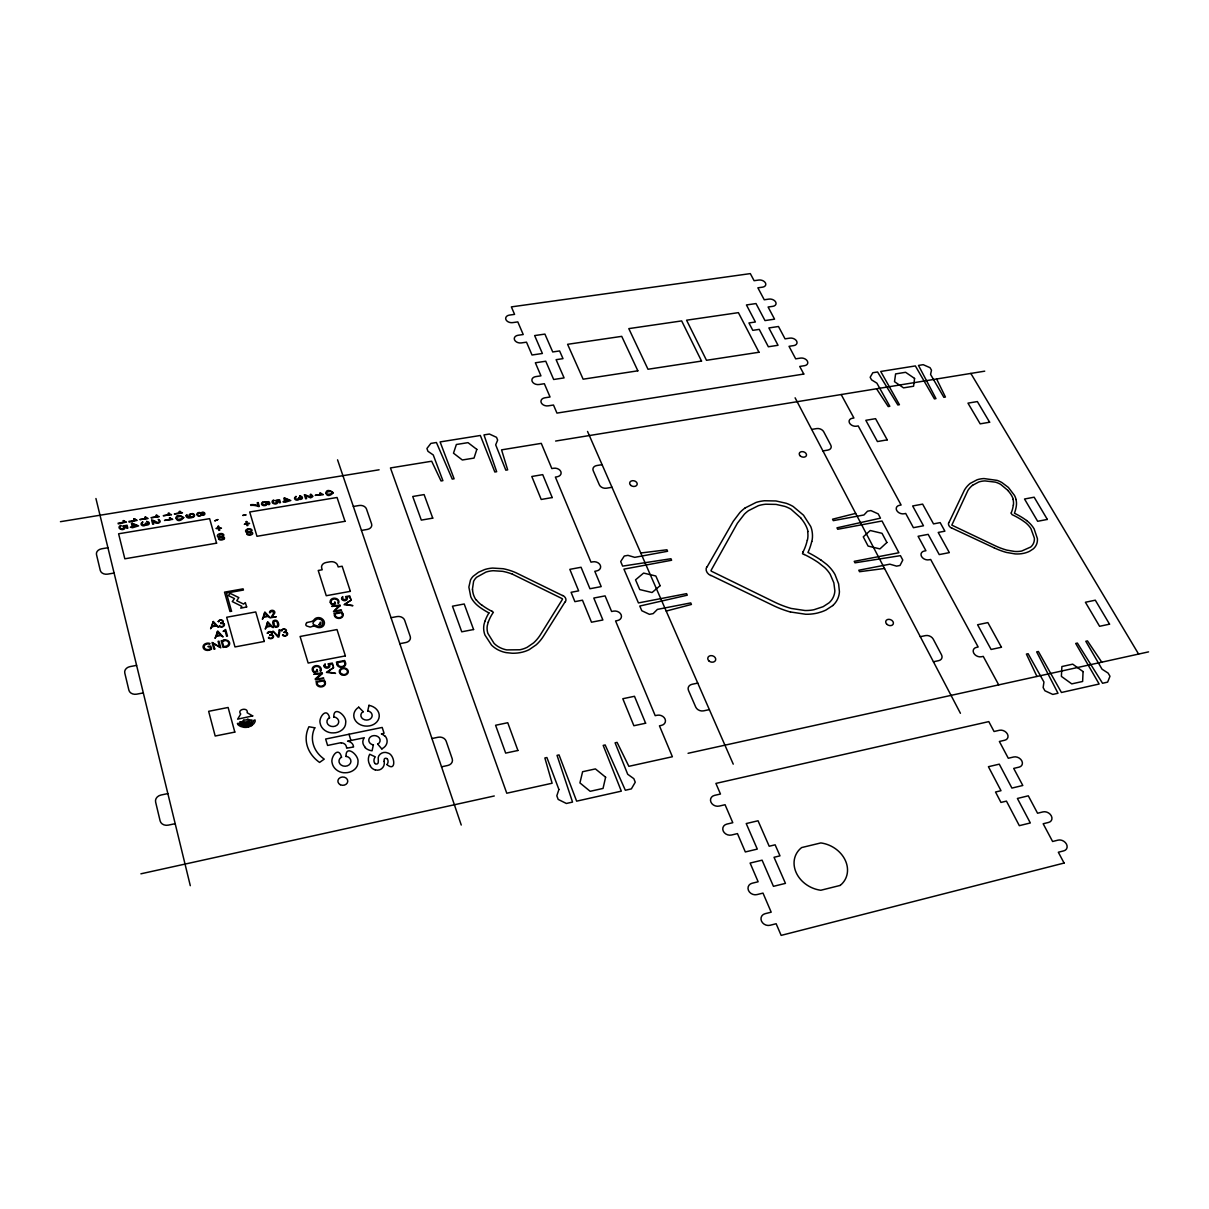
<?xml version="1.0" encoding="UTF-8"?>
<svg xmlns="http://www.w3.org/2000/svg" width="1209" height="1209" viewBox="0 0 1209 1209"><rect width="100%" height="100%" fill="white"/><g stroke="black" fill="none" stroke-linecap="round" stroke-linejoin="round"><path stroke-width="1.5" d="M186.171 515.684L186.171 516.167A3.159 2.373 -1.2 0 0 186.337 516.651A2.584 1.934 -1.2 0 0 187.712 517.769L188.151 517.86A3.914 2.932 -1.2 0 0 188.876 517.951L190.417 517.875A12.876 9.642 -1.1 0 0 191.506 517.709L192.941 517.331A2.75 2.07 -1.2 0 0 194.377 514.671M1011.087 513.175L1012.099 514.656A58.47 42.103 23.1 0 1 1022.043 520.157L1025.625 522.696A23.319 16.609 23.1 0 1 1030.914 528.59L1034.345 538.081A20.372 14.508 23.2 0 1 1033.937 542.1A19.601 13.949 23.3 0 1 1030.703 547.027L1021.681 551.032A25.676 18.286 23.1 0 1 1014.608 551.455L1006.734 550.095A50.506 35.696 22.8 0 1 995.339 545.848L951.815 525.129L967.925 490.416A41.076 29.031 22.6 0 1 972.565 485.277M373.415 744.699L372.07 750.804A11.304 9.4 2.8 0 1 365.118 747.691M367.687 711.088L369.002 705.255M802.852 552.286L802.519 553.752L804.212 554.538M346.046 756.562C345.396 743.867 359.254 755.187 357.985 762.078C358.151 768.561 351.517 772.763 345.593 772.747C339.442 773.186 333.019 768.894 332.067 762.607C330.495 757.408 338.505 745.273 341.618 757.408M333.805 717.149C333.261 704.832 346.938 715.743 345.714 722.574C345.819 728.951 339.215 732.941 333.427 732.896C327.412 733.304 321.05 729.178 320.098 722.997C318.541 717.798 326.672 706.207 329.664 717.934M319.055 624.373L320.037 623.451A3.128 2.478 1.6 0 0 320.037 622.378L320.793 622.242A3.99 3.159 1.6 0 1 320.899 623.224A2.645 2.101 1.7 0 1 320.506 624.176L320.415 624.282A1.541 1.224 1.7 0 1 319.539 624.736L319.085 624.554M488.224 622.151L487.242 625.914A25.117 20.024 9.3 0 0 487.877 633.395L494.043 643.339A21.958 17.53 9.3 0 0 498.531 646.815A21.112 16.866 9.3 0 0 506.783 649.898L519.825 649.777A27.656 22.034 9.3 0 0 527.245 647.253L533.653 642.84A54.647 43.297 8.5 0 0 540.604 634.468L562.472 599.271A1.541 1.209 11.1 0 0 562.215 598.667L512.435 574.169M484.945 621.214L484.023 624.373A29.167 23.258 9.3 0 0 484.915 634.982L491.504 645.077A25.283 20.19 9.3 0 0 496.627 649.037A25.585 20.417 9.3 0 0 498.607 650.11A24.331 19.42 9.2 0 0 506.118 652.618L512.117 653.238A35.167 27.988 9.2 0 0 516.258 653.117L517.815 652.981A31.721 25.268 9.3 0 0 529.164 649.671L536.282 644.775A58.108 46.033 8.5 0 0 543.672 635.874L565.162 601.719M253.724 720.352L255.039 719.929L255.19 721.168A9.702 7.919 -2.6 0 1 253.678 723.843L251.653 725.596M312.844 626.262L310.214 627.093L307.418 626.217A2.01 1.587 1.3 0 1 306.542 623.406A1.526 1.209 1.3 0 1 306.602 622.605L311.484 621.547A3.582 2.826 1.4 0 0 312.663 620.973A8.055 6.362 1.3 0 0 313.645 620.202A17.848 14.07 1.1 0 0 314.461 619.295L315.035 618.736A4.624 3.657 1.7 0 1 316.486 617.95L317.363 617.723A4.896 3.884 1.7 0 1 319.69 617.739A5.32 4.216 1.7 0 1 321.745 618.54A7.058 5.592 1.6 0 1 323.846 625.219A5.32 4.216 1.7 0 1 322.259 626.791A4.896 3.884 1.7 0 1 320.702 627.426A5.365 4.262 1.7 0 1 319.493 627.592A4.624 3.672 1.7 0 1 317.725 627.395L316.879 627.093A12.649 10.065 1.2 0 0 314.325 626.171A3.597 2.856 1.4 0 0 312.904 626.126M948.944 522.59L964.344 490.249A46.018 32.537 22.6 0 1 970.147 483.434L977.114 479.777A27.278 19.268 22.2 0 1 983.99 478.568L997.108 480.381A20.87 14.704 22.1 0 1 1001.944 482.572L1008.382 487.439L1014.442 495.358A23.031 16.246 22.2 0 1 1016.059 499.559M707.069 566.93L733.243 521.321L739.908 512.51A60.526 45.277 18 0 1 745.137 507.931M277.329 626.217L275.592 626.474M832.789 605.528L826.034 609.986A48.073 36.361 18.7 0 1 821.425 611.875L817.677 612.978A43.086 32.628 18.8 0 1 805.723 614.263L790.49 611.981M972.58 485.293L978.776 481.983A24.392 17.228 22.2 0 1 984.927 480.91L995.385 482.134A18.044 12.725 22.1 0 1 1000.674 484.386L1007.928 490.431M745.137 507.946L756.124 502.415A39.852 29.726 17.5 0 1 764.451 500.753L775.951 500.964L786.152 503.261A30.542 22.714 17.4 0 1 793.149 506.48L803.517 515.2L810.68 526.429A33.308 24.83 17.6 0 1 812.161 531.809A43.161 32.205 17.3 0 1 811.844 541.541M358.68 707.159L363.38 711.829M327.443 671.841L333.729 667.519L326.46 672.416L335.558 673.368L327.443 671.856M262.565 502.203L268.64 501.675A2.373 1.783 1.3 0 1 269.426 502.279L269.819 503.564A2.07 1.557 1.3 0 1 268.912 504.682L268.005 504.213A1.965 1.481 1.3 0 0 268.761 503.805L268.519 502.43M283.072 634.695L282.498 635.224A2.826 2.237 0.3 0 0 284.931 636.01A2.75 2.191 0.3 0 0 287.561 633.259M268.972 637.339L268.383 637.853A2.826 2.252 -0.3 0 0 270.816 638.639A2.766 2.191 -0.3 0 0 273.476 635.889M265.466 505.468L265.708 505.377A2.448 1.844 1.2 0 0 266.63 504.773A2.584 1.95 1.2 0 0 266.857 504.44A2.206 1.662 1.2 0 0 266.993 503.579A2.373 1.783 1.2 0 0 265.466 502.128M666.204 611.059L691.427 604.455L690.732 602.913L657.394 609.396L653.162 613.613L649.429 614.338L641.798 610.726L639.788 606.041L687.271 595.191L686.591 593.649L638.443 602.928L623.935 569.137L671.615 560.251L670.95 558.739L622.635 566.114L620.685 561.565L624.267 556.034L627.939 555.354L634.755 557.349L667.595 551.274L666.93 549.778L640.77 552.997M855.67 513.387L832.548 519.205L833.288 520.641L863.951 514.974L867.518 511.195L870.903 510.576L878.218 513.901L880.484 518.162L836.976 527.819L837.716 529.27L882.011 521.003L898.891 552.74L854.219 561.339L854.975 562.82L900.448 555.656L902.791 560.054L900.01 565.464L896.579 566.129L889.869 564.18L858.783 570.225L859.554 571.706L884.535 568.472M248.48 727.002L247.029 727.289A9.657 7.889 -2.7 0 1 243.447 727.244L240.697 726.443A9.702 7.919 -2.7 0 1 237.931 724.614L237.417 723.435L238.838 723.33M140.909 873.805L494.269 795.975M688.057 753.298L1148.55 651.878M175.184 823.677L168.338 825.127A6.997 5.833 -8.4 0 1 160.117 820.896L155.613 802.035A6.952 5.758 -8 0 1 161.069 795.008L167.855 793.588M441.527 766.808L447.798 765.463A6.529 5.471 6.3 0 0 452.211 758.799L446.166 741.177A6.483 5.41 6 0 0 438.157 737.233L431.945 738.533M709.366 709.623L703.623 710.847A6.241 5.032 17.7 0 1 695.704 707.038L688.495 690.43A6.196 4.972 17.1 0 1 692.062 684.294L697.759 683.1M933.439 661.776L938.728 660.643A6.045 4.579 23.9 0 0 941.509 654.794L933.257 639.168A6.015 4.534 23.4 0 0 925.55 635.602L920.291 636.69M314.144 671.66L316.667 671.161L316.924 669.454L317.619 671.705L313.872 672.431A6.196 5.002 1.1 0 1 312.315 670.073A4.519 3.642 1.1 0 1 315.458 665.706A4.519 3.642 1.1 0 1 320.974 668.199A4.458 3.597 1.1 0 1 320.748 671.071M143.312 692.908L136.738 694.162A6.71 5.335 -6 0 1 128.895 690.218L124.769 672.96A6.665 5.274 -5.8 0 1 130.088 666.597L136.602 665.373M399.831 643.687L405.876 642.523A6.272 5.017 4.9 0 0 410.229 636.463L404.667 620.277A6.226 4.957 4.8 0 0 397.02 616.575L391.021 617.708M225.826 646.906L223.03 647.419L221.187 640.77L223.801 640.271M223.907 640.891L222.214 641.208L223.71 646.664L225.312 646.362A3.823 3.022 -2 0 0 228.682 642.856A3.823 3.022 -2 0 0 223.816 640.634M269.743 634.74L269.955 635.299A2.055 1.632 -0.3 0 1 272.63 636.04A2.055 1.632 -0.3 0 1 271.587 638.201A2.055 1.632 -0.3 0 1 268.882 637.37M220.612 623.043L220.824 623.617A2.055 1.617 -1.9 0 1 223.484 624.358A2.055 1.617 -1.9 0 1 222.396 626.504A2.055 1.617 -1.9 0 1 219.69 625.673L219.192 626.156A2.841 2.237 -1.9 0 0 221.625 626.942A2.781 2.191 -1.9 0 0 224.345 624.192M329.211 664.285L331.795 663.847L333.412 666.491L332.339 663.076L328.062 663.832L328.984 665.993L327.261 667.217L325.206 666.386L325.191 663.877A2.856 2.297 1.5 0 0 324.329 664.859A2.433 1.965 1.5 0 0 324.193 665.479L324.224 665.811M114.099 573.036L107.767 574.124A6.438 4.881 -4.5 0 1 100.271 570.421L96.493 554.568A6.408 4.836 -4.3 0 1 101.662 548.795L107.933 547.737M361.461 530.419L367.309 529.421A6.03 4.609 4.2 0 0 371.586 523.905L366.463 508.974A6 4.564 4.1 0 0 359.149 505.498L353.36 506.48M611.996 487.272L606.601 488.194A5.743 4.292 12 0 1 599.362 484.854L593.211 470.679A5.728 4.247 11.7 0 1 596.732 465.556L602.082 464.664M822.951 450.927L827.938 450.08A5.546 3.975 17.7 0 0 830.795 445.169L823.707 431.749A5.516 3.929 17.4 0 0 816.634 428.591L811.677 429.422M133.715 519.024L134.683 518.857M168.958 513.221L167.991 513.372A6.377 4.776 -1.6 0 0 169.592 514.686L163.245 515.729L171.466 514.641M170.212 517.905L169.26 518.072A6.393 4.791 -1.6 0 0 170.862 519.371L164.5 520.429L172.736 519.341A5.123 3.839 -1.7 0 1 170.303 517.875M323.181 494.768L315.186 495.342L321.231 494.345A6.151 4.624 3.1 0 1 319.644 493.06L320.536 492.924A4.927 3.703 3.1 0 0 323.015 494.345M60.45 521.683L379.112 469.787M555.611 441.043L984.715 371.163M346.696 597.019L349.205 596.611L350.791 599.135L349.733 595.886L345.578 596.581L346.484 598.636L344.822 599.785L342.767 598.923L342.782 596.611A2.781 2.176 2.9 0 0 341.951 597.533A2.358 1.859 2.9 0 0 341.83 598.123L341.86 598.44M190.342 517.15C187.168 518.495 187.319 515.034 186.957 514.641A2.04 1.526 -1.3 0 0 186.171 515.684M248.117 528.862L249.779 528.771A2.796 2.116 0.4 0 1 252.107 530.373L251.094 530.585A2.463 1.874 0.4 0 0 250.641 529.935C249.311 528.56 245.049 530.328 247.558 531.552A2.645 2.01 0.4 0 0 248.132 531.643A18.755 14.176 0.5 0 0 249.114 531.673L250.731 531.764A2.161 1.647 0.4 0 1 252.621 533.894A2.222 1.693 0.4 0 1 251.804 534.559A4.05 3.083 0.4 0 1 248.631 535.119A2.403 1.829 0.3 0 1 246.712 533.804L249.795 534.438A4.231 3.219 0.4 0 0 250.444 534.318L251.14 532.731L246.848 532.247M219.917 533.622L221.595 533.532A2.811 2.131 -0.6 0 1 223.922 535.149L222.909 535.36A2.494 1.889 -0.6 0 0 222.456 534.71L219.192 534.62L219.328 536.343A2.66 2.025 -0.6 0 0 219.902 536.418A18.876 14.266 -0.4 0 0 220.899 536.464L222.516 536.539A2.176 1.662 -0.6 0 1 224.406 538.7M298.94 497.443C298.487 500.254 293.56 499.574 295.963 496.34M269.728 612.6L270.589 612.57A1.95 1.526 0.1 0 1 270.922 611.633A1.632 1.285 0.1 0 1 271.632 611.195L273.975 612.54L271.012 617.708L276.302 616.741L271.753 616.953L274.186 613.885A13.39 10.503 -0.2 0 0 274.413 613.567A2.72 2.146 0.1 0 0 272.902 610.364A2.72 2.146 0.1 0 0 269.516 612.615M123.998 526.036L126.235 526.006L126.824 528.318L127.822 528.167L127.081 525.235L122.713 526.021A1.904 1.421 -3.3 0 1 123.318 528.182A1.904 1.421 -3.3 0 1 120.356 528.212A1.904 1.421 -3.3 0 1 121.096 526.036M276.665 500.571L278.826 500.541L279.521 502.793L280.473 502.627L279.596 499.801L275.44 500.556A1.829 1.375 1.5 0 1 276.151 502.657A1.829 1.375 1.5 0 1 273.294 502.657A1.829 1.375 1.5 0 1 273.884 500.556M314.854 727.803L308.93 726.745A37.494 31.117 1.4 0 0 319.569 762.426L324.239 759.131A32.975 27.369 1.4 0 1 314.793 727.788M281.289 630.509L282.09 630.675M218.088 621.441L218.905 621.607M267.204 633.123L268.005 633.289M375.364 769.861C380.639 771.523 385.444 766.566 384.13 761.368M177.119 519.19L177.723 519.296A9.355 7.012 -1.5 0 0 181.637 518.646L182.876 517.512L181.531 516.455A9.083 6.846 -1.6 0 0 177.587 517.044L176.71 517.361A1.541 1.164 -1.6 0 0 177.103 519.235M275.864 620.942L275.274 620.806A1.632 1.285 0.1 0 0 274.624 620.912L274.05 621.275A2.448 1.934 0.1 0 0 273.687 622.061A4.912 3.884 0.2 0 0 273.672 623.043M218.602 537.038L222.924 537.521L222.199 539.108A4.262 3.234 -0.6 0 1 221.549 539.244L218.466 538.594A2.418 1.844 -0.6 0 0 220.355 539.97A4.08 3.098 -0.6 0 0 223.559 539.35A2.237 1.693 -0.6 0 0 224.269 538.655M994.297 547.919L952.012 528.152M387.122 764.723C396.688 772.657 394.92 754.567 387.938 753.056C383.374 750.804 377.117 754.431 378.281 759.811A21.354 17.878 1.7 0 1 378.175 762.652A1.844 1.541 2.7 0 1 375.002 763.574M710.907 575.363L772.596 605.21A78.812 59.029 18.6 0 0 790.474 612.026M562.669 595.614L515.805 572.673A49.735 39.308 8.6 0 0 503.261 568.729L492.637 568.079A29.424 23.107 8.7 0 0 484.537 569.605L478.552 572.22L473.142 576.3A22.533 17.682 8.5 0 0 470.452 580.154L468.865 587.09L470.754 596.672A24.86 19.525 8.6 0 0 473.399 601.13A31.736 24.905 8.8 0 0 479.656 607.16A69.865 54.284 9.7 0 0 488.965 612.933M320.672 671.04L319.932 670.678A3.642 2.947 1.1 0 0 317.332 666.446A3.642 2.947 1.1 0 0 313.146 669.756M307.766 495.932L311.635 496.944L311.831 495.373L310.078 494.874L310.773 494.133L312.95 496.37L310.637 497.896L306.466 496.098A3.657 2.766 2.4 0 0 305.665 495.735L306.587 498.637L305.65 498.788L304.411 494.949M155.1 521.291C160.842 524.872 159.361 519.719 158.198 519.417C163.865 522.016 155.961 525.416 153.739 521.457A3.808 2.856 -2.4 0 0 152.923 521.094M821.092 560.115L826.744 564.437A39.625 30.044 18.9 0 1 834.996 574.517L838.623 583.902L839.424 591.7A34.245 25.963 19.1 0 1 838.185 597.639A34.97 26.522 19.1 0 1 837.217 599.83A32.991 25.011 19.2 0 1 832.789 605.528M492.244 611.482L493.378 612.298L492.728 613.235A62.384 49.826 10.8 0 0 488.27 622.167M1026.622 520.535L1023.585 518.404A63.593 45.821 23.1 0 0 1014.427 513.236A65.392 46.395 21.2 0 0 1016.316 506.027A29.454 20.81 22.1 0 0 1016.028 499.559M377.616 743.973L381.908 749.096M801.099 518.193L790.973 509.216A26.311 19.571 17.4 0 0 784.928 506.405L776.057 504.395L765.765 504.213A35.635 26.583 17.5 0 0 758.315 505.71L748.492 510.666A55.1 41.227 18 0 0 744.396 514.157L737.384 523.24L710.983 570.542A2.131 1.632 16.1 0 0 711.315 571.162L774.47 602.052A74.127 55.523 18.6 0 0 791.275 608.459L804.998 610.515A37.66 28.532 18.9 0 0 813.944 609.729L823.117 606.691L829.057 602.823A28.593 21.671 19.2 0 0 833.364 596.959L833.772 595.992A29.711 22.518 19.1 0 0 834.86 590.778L833.847 582.814L830.19 574.275A34.064 25.812 18.9 0 0 824.734 567.61L818.569 562.729A86.549 66.661 18.5 0 0 804.242 554.463M1101.762 662.184L1087.465 640.906L1085.788 641.269L1102.019 669.166L1108.139 673.111L1109.968 676.254L1107.64 682.118L1102.548 683.266L1077.385 643.082L1075.693 643.445L1099.147 684.022L1061.442 692.485L1038.38 651.5L1036.672 651.878L1057.996 693.256L1052.812 694.419L1044.924 690.777L1043.14 687.573L1043.941 682.042L1028.103 653.721L1026.396 654.084L1036.944 676.451M876.555 388.784L888.222 406.572L889.824 406.3L876.888 383.147L871.568 379.853L870.148 377.299L872.807 372.735L877.568 371.979L897.849 404.97L899.436 404.713L880.726 371.465L915.364 365.934L934.406 398.894L935.978 398.622L918.492 365.435L923.177 364.68L930.038 367.687L931.489 370.196L930.567 374.458L943.866 397.323L945.438 397.051L936.627 378.991M970.842 373.43L1138.591 654.069M287.394 633.289L287.243 633.002A1.859 1.481 0.3 0 0 286.639 632.443A2.267 1.798 0.3 0 0 285.279 632.126A2.025 1.602 0.3 0 0 286.155 631.4A1.844 1.451 0.3 0 0 286.321 630.63L286.321 630.63M841.177 394.542L853.917 418.012L852.285 418.284A5.486 3.854 18.1 0 0 849.534 423.059A5.486 3.854 18.1 0 0 856.576 426.203L858.209 425.916L901.113 505.014L899.451 505.317A5.682 4.111 20.4 0 0 896.715 510.47A5.682 4.111 20.4 0 0 904.03 513.78L905.707 513.462L913.415 527.683L923.48 525.779L912.659 505.966L922.633 504.123L933.514 523.89L940.164 522.62L944.894 531.174L938.214 532.444L949.337 552.619L939.227 554.583L928.164 534.363L918.084 536.282L925.928 550.73L924.235 551.062A5.788 4.247 21.7 0 0 921.515 556.427A5.788 4.247 21.7 0 0 928.98 559.812L930.673 559.48L978.157 646.996L976.434 647.374A6.03 4.519 24.8 0 0 973.759 653.177A6.03 4.519 24.8 0 0 981.512 656.744L983.249 656.381L998.71 684.868M795.099 397.806L960.43 713.295M142.677 521.895C139.443 525.008 145.609 525.809 145.7 523.029A2.086 1.572 -2.5 0 0 146.274 523.95L148.435 523.301L146.652 521.306M273.99 500.722L273.672 500.027A2.599 1.965 1.5 0 0 273.536 503.594A2.705 2.04 1.5 0 0 276.906 500.405M273.31 635.919L273.158 635.632A1.874 1.481 -0.2 0 0 272.554 635.073A2.282 1.813 -0.3 0 0 271.194 634.755A2.025 1.602 -0.2 0 0 272.07 634.015A1.844 1.466 -0.2 0 0 272.252 633.244L272.221 633.108M587.544 431.447L733.243 764.148M224.164 624.237L224.028 623.935A1.874 1.481 -1.8 0 0 223.438 623.391A2.267 1.783 -1.8 0 0 222.26 623.073L222.078 623.073A2.04 1.602 -1.8 0 0 222.97 622.348A1.859 1.451 -1.8 0 0 223.151 621.577L223.166 621.577M337.553 459.828L461.249 825.037M342.752 613.87L342.102 611.86L334.001 613.371L334.681 615.502M341.996 613.96L341.588 612.661L334.953 613.885L335.331 615.109M345.321 662.577L344.671 660.507L336.419 662.094L337.115 664.315M344.565 662.668L344.142 661.323L337.371 662.623L337.779 663.892M349.008 734.241L350.927 740.422M325.025 682.088L324.375 679.972L316.033 681.604L316.713 683.871M324.254 682.178L323.831 680.818L317 682.148L317.393 683.433M152.908 521.109L153.694 524.101L152.712 524.253L151.669 520.278M95.934 498.516L190.297 885.683M261.688 504.168L261.612 503.73A2.448 1.844 1.1 0 1 262.534 502.234M299.756 495.781L301.6 497.67L299.666 498.395A2.01 1.511 2.3 0 1 298.971 497.564M472.371 589.629L473.596 581.317A19.495 15.294 8.5 0 1 476.663 577.222L485.958 572.084A26.311 20.659 8.7 0 1 493.212 570.708L502.702 571.343A44.37 35.046 8.6 0 1 512.42 574.184M1007.807 490.491A26.553 18.77 22.1 0 1 1013.323 499.393M1013.293 505.15A59.861 42.466 21.3 0 1 1011.253 512.812M1013.051 499.393A26.326 18.603 22.1 0 1 1013.399 505.181M951.936 528.303A5.486 3.944 21.8 0 1 948.763 522.515M1026.622 520.535A27.097 19.299 23.1 0 1 1034.133 528.892L1037.398 538.609A23.47 16.714 23.2 0 1 1036.944 543.204A23.742 16.896 23.2 0 1 1036.415 544.639A22.578 16.065 23.3 0 1 1033.242 548.901L1029.63 551.244A32.658 23.228 23 0 1 1026.698 552.468L1025.519 552.845A29.454 20.961 23.1 0 1 1015.152 553.918L1006.417 552.422A53.695 37.947 22.8 0 1 994.297 547.904M800.902 518.283A38.915 29.061 17.3 0 1 808.065 531.567M802.867 552.211A3.34 2.494 18.6 0 1 803.033 551.712M807.264 540.227A87.804 65.664 15.8 0 1 803.154 551.757M807.642 531.567A38.567 28.789 17.3 0 1 807.4 540.272M710.771 575.59A8.085 6.181 16.1 0 1 706.812 566.809M811.707 541.511A95.904 71.739 15.7 0 1 807.96 552.453A94.166 72.585 18.5 0 1 821.062 560.145M562.759 595.478A5.803 4.564 11.1 0 1 565.374 601.81M484.975 621.214A67.81 54.163 10.9 0 1 488.95 612.872M475.998 599.891A28.608 22.457 8.8 0 1 472.568 589.629M491.776 611.165A2.463 1.95 8.4 0 1 492.169 611.406M491.731 611.225A63.986 49.765 9.6 0 1 481.892 605.104M481.832 605.18A28.366 22.261 8.8 0 1 476.286 599.785M387.182 758.663A6.529 5.486 2.9 0 1 386.895 764.587M387.001 758.738A1.602 1.345 3.2 0 0 384.19 759.433A18.331 15.385 4 0 0 384.145 761.368M375.304 769.982A8.735 7.33 2.8 0 1 370.286 766.083M370.483 765.992A15.067 12.619 3.1 0 1 369.712 754.25L375.289 756.849A7.934 6.65 3 0 0 374.17 762.048A4.247 3.551 2.8 0 0 375.138 763.468M341.346 742.84A5.471 4.549 1.1 0 1 345.109 744.412A5.879 4.896 1.1 0 1 346.303 746.482L346.53 747.238A6.226 5.184 1.1 0 1 346.62 748.175L353.512 747.026A4.035 3.355 1.5 0 0 353.451 746.346L353.3 745.666A6.891 5.743 1.4 0 0 351.366 742.81A7.949 6.619 1.3 0 0 347.572 741.177L364.287 737.747A9.309 7.753 2.7 0 0 365.466 747.404M341.346 742.885A6.241 5.199 1.1 0 0 339.623 742.961L327.594 745.454L325.644 739.031L382.195 727.44L384.084 733.259L381.379 733.939A9.596 7.979 2.9 0 1 384.477 735.858M368.972 705.361A12.74 10.488 2.7 0 1 378.069 720.216A12.74 10.488 2.7 0 1 358.559 723.707A12.74 10.488 2.7 0 1 358.725 707.205M367.748 710.862A5.667 4.67 2.7 0 1 371.631 717.496A5.667 4.67 2.7 0 1 362.972 719.007A5.667 4.67 2.7 0 1 363.002 711.693M346.106 756.305A5.985 5.017 1.1 0 1 350.398 763.347A5.985 5.017 1.1 0 1 341.225 765.116A5.985 5.017 1.1 0 1 341.27 757.242M373.369 744.94A5.682 4.73 2.8 0 1 369.259 738.306A5.682 4.73 2.8 0 1 377.888 736.598A5.682 4.73 2.8 0 1 378.054 744.019M384.794 735.646A10.639 8.856 2.9 0 1 381.923 748.779M333.88 716.892A5.924 4.881 1.1 0 1 338.233 723.723A5.924 4.881 1.1 0 1 329.165 725.491A5.924 4.881 1.1 0 1 329.211 717.814M329.256 664.27A3.007 2.418 1.5 0 1 327.941 668.018A3.007 2.418 1.5 0 1 323.891 665.827M314.113 671.675A4.488 3.627 1.1 0 1 313.071 669.771M325.206 682.042A4.579 3.718 1.1 0 1 322.062 686.818A4.579 3.718 1.1 0 1 316.38 683.916M324.571 682.103A3.808 3.083 1.1 0 1 321.851 686.107A3.808 3.083 1.1 0 1 317.196 683.463M275.365 626.625A6.967 5.501 0.3 0 1 273.914 623.058M277.42 626.141A2.403 1.904 0.1 0 0 277.768 625.355A5.002 3.959 0 0 0 277.798 624.388M276.06 620.822A6.725 5.32 -0.1 0 1 277.571 624.388M273.43 620.776A3.854 3.038 0.1 0 0 272.826 622.786A9.853 7.783 0.4 0 0 273.536 625.446A4.851 3.839 0.2 0 0 274.292 626.474A2.826 2.237 0.1 0 0 275.365 627.093A1.995 1.587 0.1 0 0 276.196 627.199L276.377 627.199A3.083 2.433 0.1 0 0 276.952 627.108L277.284 627.003A1.995 1.587 0.1 0 0 277.964 626.61A2.826 2.237 0.1 0 0 278.508 625.809A4.821 3.808 0 0 0 278.69 624.66A9.476 7.481 -0.2 0 0 277.934 622A4.987 3.944 0 0 0 277.163 620.973A2.886 2.267 0.1 0 0 276.105 620.338A2.055 1.617 0.1 0 0 275.093 620.232A2.977 2.342 0.1 0 0 274.352 620.368L274.186 620.429A1.98 1.572 0.1 0 0 273.506 620.822M281.939 630.66A1.889 1.496 0.3 0 1 283.843 629.209A1.889 1.496 0.3 0 1 285.702 630.705A1.889 1.496 0.3 0 1 283.843 632.186M281.501 630.539A2.569 2.04 0.3 0 1 286.488 630.448M284.009 632.594A2.04 1.617 0.3 0 1 286.714 633.41A2.04 1.617 0.3 0 1 285.687 635.556A2.04 1.617 0.3 0 1 282.982 634.725M267.854 633.289A1.889 1.496 -0.3 0 1 269.773 631.823A1.889 1.496 -0.3 0 1 271.632 633.335A1.889 1.496 -0.3 0 1 269.743 634.816M267.416 633.168A2.569 2.04 -0.3 0 1 272.418 633.063M223.756 640.135A4.594 3.642 -2 0 1 229.574 642.689A4.594 3.642 -2 0 1 225.887 647.163M208.583 650.321A4.579 3.612 -2.7 0 1 203.172 647.722A4.579 3.612 -2.7 0 1 206.437 643.324A4.504 3.567 -2.7 0 1 210.018 643.551L209.505 644.185A3.687 2.917 -2.7 0 0 204.14 646.226A3.687 2.917 -2.7 0 0 208.205 649.611A4.534 3.597 -2.7 0 0 210.608 648.855L210.034 646.8L207.903 646.573L210.744 646.044L211.56 649.067A6.272 4.957 -2.7 0 1 208.568 650.291M218.738 621.607A1.904 1.496 -1.8 0 1 220.703 620.157A1.904 1.496 -1.8 0 1 222.532 621.653A1.904 1.496 -1.8 0 1 220.612 623.134M218.3 621.486A2.584 2.025 -1.8 0 1 223.317 621.396M239.231 723.738A9.914 8.1 -2.6 0 0 240.107 724.448A8.327 6.786 -2.6 0 0 253.18 721.849A9.929 8.1 -2.7 0 0 253.573 720.866M251.774 725.506A9.702 7.919 -2.6 0 1 248.57 726.896M345.502 662.532A4.534 3.657 2.1 0 1 342.434 667.217A4.534 3.657 2.1 0 1 336.782 664.361M344.867 662.592A3.763 3.038 2.1 0 1 342.207 666.522A3.763 3.038 2.1 0 1 337.583 663.907M319.312 618.978A3.249 2.569 1.7 0 0 316.184 619.612C311.076 623.345 312.209 624.721 318.239 626.202A3.249 2.569 1.7 0 0 319.418 626.322A3.415 2.705 1.7 0 0 321.367 625.748A3.778 3.007 1.7 0 0 322.471 624.539A5.546 4.398 1.6 0 0 320.944 619.597A3.778 2.992 1.7 0 0 319.448 618.978M304.456 494.723A5.168 3.899 2.4 0 1 307.585 496.053M299.318 498.743A2.418 1.813 2.2 0 1 295.389 499.695A2.418 1.813 2.2 0 1 296.114 496.627M299.832 496.113A2.206 1.662 2.3 0 1 302.341 498.259A2.206 1.662 2.3 0 1 298.714 498.939M265.421 505.407A2.75 2.07 1.1 0 1 261.507 504.213M265.527 502.234A3.99 3.007 1.2 0 1 268.564 502.249M171.436 514.686A5.108 3.823 -1.6 0 1 169.033 513.175M134.773 518.827A5.153 3.854 -2.7 0 0 137.176 520.338L129.091 522.122L128.895 521.381L135.317 520.338A6.438 4.806 -2.7 0 1 133.746 519.009M146.017 524.389A2.509 1.874 -2.7 0 1 141.861 525.371A2.509 1.874 -2.7 0 1 142.798 522.182M146.712 521.653A2.297 1.723 -2.5 0 1 149.175 523.875A2.297 1.723 -2.5 0 1 145.367 524.57M120.9 525.416A2.705 2.025 -3.3 0 0 120.537 529.179A2.811 2.101 -3.3 0 0 124.24 525.855M151.73 520.036A5.38 4.035 -2.5 0 1 154.903 521.411M194.332 514.686A2.388 1.783 -1.1 0 0 193.576 513.961A2.599 1.965 -1.1 0 0 193.123 513.749A2.509 1.889 -1.1 0 0 192.382 513.583L190.206 513.946A2.433 1.829 -1.2 0 0 189.465 514.46A2.569 1.934 -1.2 0 0 189.224 514.792A2.222 1.662 -1.2 0 0 189.027 515.487A2.554 1.919 -1.2 0 0 189.118 515.956A2.312 1.738 -1.2 0 0 190.538 517.104M200.951 513.145A2.07 1.557 -0.8 0 1 203.853 512.42A2.07 1.557 -0.8 0 1 204.502 514.656A2.07 1.557 -0.8 0 1 201.465 514.943A2.433 1.829 -0.9 0 1 198.155 515.956A2.433 1.829 -0.9 0 1 197.415 513.221A2.433 1.829 -0.9 0 1 201.132 513.115M218.285 537.325A2.584 1.965 -0.6 0 1 219.917 533.834M246.53 532.549A2.569 1.95 0.3 0 1 248.117 529.074M346.741 597.004A2.917 2.297 2.9 0 1 345.487 600.556A2.917 2.297 2.9 0 1 341.543 598.455M331.13 602.112A3.536 2.781 2.5 0 1 335.18 598.999A3.536 2.781 2.5 0 1 337.795 603.049L338.444 603.367A4.337 3.415 2.5 0 0 338.671 600.692A4.398 3.461 2.5 0 0 333.336 598.289A4.398 3.461 2.5 0 0 330.284 602.414M330.314 602.399A6.03 4.745 2.6 0 0 331.825 604.666L335.482 603.986L334.802 601.84L334.561 603.457L332.097 603.911A4.352 3.431 2.5 0 1 331.054 602.127M342.918 613.824A4.458 3.521 2.5 0 1 339.91 618.328A4.458 3.521 2.5 0 1 334.364 615.547M342.298 613.885A3.703 2.932 2.5 0 1 339.684 617.648A3.703 2.932 2.5 0 1 335.15 615.124M246.681 606.963L240.757 608.172L241.815 606.329L232.249 601.568L234.501 598.591L228.35 595.569L230.163 593.347L238.838 597.609L236.737 600.722L243.613 604.092L245.321 602.596L246.666 606.918M248.842 719.567L248.827 719.657A2.977 2.433 -2.6 0 1 248.147 720.927A3.4 2.781 -2.6 0 1 244.142 721.743A3.113 2.539 -2.7 0 1 242.873 720.881L243.855 719.839A1.526 1.254 -2.8 0 1 244.263 720.08L246.984 719.899A6.604 5.38 -2.8 0 0 247.18 719.491A1.813 1.481 -2.5 0 1 247.437 719.083L248.842 719.597M183.738 517.603C175.381 527.305 172.026 509.654 183.738 517.603M201.631 513.644C204.774 517.21 204.109 509.956 201.631 513.583M240.017 722.06L240.47 722.816A6.362 5.199 -2.7 0 0 242.752 724.206A7.103 5.803 -2.6 0 0 243.674 724.478A6.513 5.32 -2.6 0 0 246.062 724.659A6.876 5.607 -2.6 0 0 247.966 724.267A6.513 5.32 -2.6 0 0 249.628 723.481A7.103 5.803 -2.7 0 0 250.686 722.619A6.408 5.229 -2.6 0 0 252.107 720.126L250.459 719.899A13.722 11.183 -2.9 0 1 250.233 720.564L250.127 720.791A4.957 4.05 -2.6 0 1 242.299 722.362L242.238 722.317A10.775 8.795 -2.4 0 1 241.528 721.682L240.047 721.924M252.711 715.879L237.629 719.174L240.712 714.035C236.39 709.215 248.586 706.872 247.18 712.751L252.711 715.94M333.321 492.728C324.647 501.947 322.622 484.628 333.321 492.728M332.475 492.592L331.387 493.68A9.007 6.77 3.2 0 1 327.609 494.224L326.113 493.257L327.322 492.003A8.75 6.604 3.3 0 1 331.13 491.504L332.475 492.652M1083.068 671.599L1082.629 681.468L1071.763 683.886L1061.381 676.39L1061.895 666.537L1072.715 664.164L1083.068 671.599M914.578 378.432L913.581 386.23L903.531 387.862L894.524 381.681L895.597 373.913L905.601 372.296L914.578 378.432M279.234 629.965L278.236 636.176L272.917 631.143L278.025 637.128L278.916 636.962L280.14 629.798L279.234 629.965M558.906 789.492L556.82 795.809L558.18 799.421L566.371 803.471L572.537 802.081L557.032 755.353L559.042 754.915L576.633 801.159L621.32 791.154L603.185 745.394L605.165 744.956L625.34 790.248L631.37 788.888L635.254 782.208L633.833 778.672L627.698 774.259L615.094 742.825L617.089 742.386L628.861 766.325L672.385 756.743L659.449 725.823L661.399 725.4A6.287 5.123 16.2 0 0 665.086 719.083A6.287 5.123 16.2 0 0 657.137 715.244L655.202 715.652L615.577 620.942L617.467 620.565A6.06 4.776 13.2 0 0 621.139 614.746A6.06 4.776 13.2 0 0 613.507 611.134L611.618 611.497L605.089 595.886L593.8 598.047L602.883 619.99L591.488 622.212L582.466 600.193L574.895 601.644L571.086 592.304L578.643 590.869L569.832 569.348L581.061 567.263L589.947 588.738L601.205 586.607L594.798 571.283L596.657 570.935A5.954 4.609 12.1 0 0 600.329 565.344A5.954 4.609 12.1 0 0 592.848 561.822L590.989 562.17L555.384 477.071L557.198 476.769A5.758 4.292 10.4 0 0 560.84 471.601A5.758 4.292 10.4 0 0 553.631 468.261L551.833 468.563L541.284 443.371L501.569 449.854L507.674 469.878L505.83 470.18L495.69 444.852L497.64 440.091L496.521 437.326L489.418 434.031L483.978 434.908L496.672 471.706L494.829 472.009L480.351 435.482L440.106 441.92L454.116 478.794L452.242 479.096L436.419 442.509L430.872 443.401L426.913 448.494L427.956 451.32L433.26 454.962L442.902 480.653L441.043 480.97L431.673 461.233L390.447 467.943L506.767 793.225L552.12 783.236L544.866 757.967L546.906 757.529L558.906 789.492M266.554 627.048L265.239 629.103L267.718 621.743L273.204 627.637L270.846 626.247L266.554 627.048M263.683 617.255L262.368 619.295L264.847 611.996L270.302 617.844L267.96 616.469L263.683 617.255M267.506 622.559L266.69 626.383L270.348 625.703L267.506 622.559M264.635 612.812L263.819 616.59L267.461 615.925L264.635 612.812M216.396 636.327L215.021 638.412L217.68 630.977L223.106 636.916L220.748 635.526L216.396 636.327M605.618 777.221L603.034 788.434L590.158 791.306L579.927 782.903L582.602 771.72L595.417 768.909L605.618 777.221M217.439 631.793L216.547 635.647L220.265 634.967L217.439 631.793M211.983 626.73L210.608 628.801L213.268 621.411L218.678 627.32L216.32 625.945L211.983 626.73M213.026 622.242L212.134 626.066L215.837 625.385L213.026 622.242M476.83 449.4L474.034 458.075L462.337 459.994L453.496 453.179L456.367 444.504L468.004 442.645L476.83 449.4M225.025 630.493L223.136 631.415L225.645 629.496L227.488 636.1L226.627 636.266L225.025 630.493M886.892 542.493L879.94 548.901L868.092 546.075L863.271 536.856L870.253 530.509L882.026 533.32L886.892 542.493M322.395 673.549L316.501 678.853L323.831 678.173L315.473 679.806L315.217 678.944L321.186 673.609L313.796 674.305L322.138 672.688L322.395 673.549M340.137 605.754L334.44 610.757L341.558 610.152L333.457 611.648L338.958 605.815L331.795 606.419L339.88 604.938L340.137 605.754M660.099 585.7L652.059 592.516L639.742 589.569L635.541 579.836L643.596 573.081L655.837 575.998L660.099 585.7M351.109 600.102L344.066 604.696L352.922 605.664L345.033 604.183L351.109 600.102M1064.086 863.045L781.15 935.388L776.148 923.736L770.042 925.278A6.77 5.788 26.4 0 1 761.458 921.031A6.77 5.788 26.4 0 1 765.101 913.702L771.191 912.175L763 893.103L756.94 894.6A6.68 5.682 24.6 0 1 748.462 890.413A6.68 5.682 24.6 0 1 752.089 883.25L758.134 881.769L750.109 863.06L762.093 860.173L773.443 886.333L785.457 883.371L774.032 857.287L779.986 855.851L775.135 844.819L769.196 846.24L758.043 820.775L746.225 823.556L757.287 849.096L745.333 851.952L737.46 833.606L731.49 835.026A6.544 5.486 21.6 0 1 723.194 830.961A6.544 5.486 21.6 0 1 726.836 824.1L732.79 822.709L725.068 804.726L719.143 806.086A6.468 5.38 20.3 0 1 710.922 802.096A6.468 5.38 20.3 0 1 714.564 795.371L720.473 794.026L715.909 783.417L988.796 721.607L994.055 731.505L999.405 730.281A6.257 4.776 27.4 0 1 1007.414 734.029A6.257 4.776 27.4 0 1 1004.724 740.24L999.375 741.48L1008.291 758.255L1013.686 756.985A6.332 4.851 28.4 0 1 1021.771 760.793A6.332 4.851 28.4 0 1 1019.096 767.126L1013.701 768.41L1022.799 785.487L1011.918 788.087L999.284 764.164L988.418 766.702L1001.007 790.701L995.521 792.016L1000.961 802.428L1006.447 801.114L1019.323 825.671L1030.325 822.951L1017.404 798.469L1028.3 795.824L1037.564 813.234L1043.019 811.889A6.483 5.002 30.6 0 1 1051.286 815.803A6.483 5.002 30.6 0 1 1048.641 822.407L1043.171 823.767L1052.601 841.494L1058.102 840.119A6.574 5.093 31.7 0 1 1066.459 844.094A6.574 5.093 31.7 0 1 1063.829 850.834L1058.328 852.239L1064.086 863.045M840.179 885.426L820.805 890.262A27.595 22.926 26.4 0 1 796.157 872.566A27.595 22.926 26.4 0 1 801.643 847.569L820.835 842.93A27.595 22.926 26.4 0 1 845.363 860.491A27.595 22.926 26.4 0 1 840.179 885.426M517.92 750.487L505.664 753.116L495.584 725.264L507.75 722.725L517.92 750.487M645.621 723.224L633.879 725.732L622.816 698.726L634.483 696.293L645.621 723.224M1001.445 647.253L991.093 649.46L977.582 624.751L987.874 622.605L1001.445 647.253M1109.545 624.176L1099.585 626.292L1085.41 602.263L1095.309 600.193L1109.545 624.176M234.818 732.095L215.187 736.024L208.643 711.315L228.123 707.477L234.818 732.095M473.58 629.526L461.747 631.808L452.468 606.193L464.211 603.986L473.58 629.526M1047.342 519.432L1037.654 521.291L1024.522 499.015L1034.148 497.201L1047.342 519.432M345.381 655.898L308.159 663.046L300.089 636.478L337.009 629.557L345.381 655.898M214.749 648.976L213.887 649.127L212.074 642.463L219.63 647.027L218.088 641.344L218.95 641.178L220.779 647.843L213.207 643.218L214.749 648.976M264.318 641.45L234.984 646.936L226.672 617.255L255.749 611.95L264.318 641.45M231.539 611.24L229.982 611.512L224.526 592.153L243.085 588.843L243.432 590.037L226.415 593.075L231.539 611.24M350.368 591.337L326.249 595.72L318.224 570.482L322.214 569.771L321.715 568.2A6.166 4.791 2.6 0 1 326.203 562.472L330.193 561.777A6.166 4.791 2.7 0 1 337.674 565.374L338.172 566.93L342.147 566.235L350.368 591.337M432.746 518.147L421.306 520.112L412.737 496.491L424.102 494.587L432.746 518.147M552.211 497.564L541.209 499.468L531.794 476.482L542.72 474.638L552.211 497.564M887.225 439.864L877.432 441.542L865.825 420.309L875.558 418.677L887.225 439.864M989.627 422.228L980.182 423.845L967.971 403.141L977.356 401.569L989.627 422.228M216.592 543.173L124.829 558.8L118.603 533.789L209.625 518.661L216.592 543.173M345.003 521.306L256.973 536.297L249.704 511.996L337.054 497.488L345.003 521.306M218.617 526.247L217.696 526.399L218.164 528.061L215.973 528.424L218.345 528.726L218.829 530.373L219.751 530.222L219.282 528.56L221.459 528.197L219.086 527.91L218.617 526.247M246.742 521.532L245.82 521.683L246.304 523.331L244.339 524.358L246.5 523.996L246.999 525.643L247.905 525.477L247.422 523.829L249.583 523.467L247.225 523.18L246.742 521.532M217.801 519.583L214.945 520.792L217.801 519.583M245.85 514.913L242.828 515.427L245.85 514.913M123.922 520.626L122.94 520.792A6.453 4.821 -3 0 0 124.542 522.107L118.104 523.165L118.286 523.905L126.431 522.061A5.168 3.854 -3 0 1 123.998 520.595M145.624 517.059L144.657 517.225A6.423 4.806 -2.3 0 0 146.244 518.54L139.851 519.583L148.133 518.495A5.138 3.839 -2.3 0 1 145.7 517.029M156.732 515.23L155.765 515.382A6.408 4.791 -2 0 0 157.366 516.696L151.004 517.739L159.24 516.651A5.123 3.839 -2 0 1 156.822 515.185M179.975 511.407L179.008 511.573A6.362 4.76 -1.3 0 0 180.625 512.873L174.292 513.916L182.483 512.828A5.093 3.808 -1.3 0 1 180.05 511.377M284.689 498.017L283.798 498.168L284.614 500.768L282.997 501.795L285.082 502.279L290.795 500.511L284.689 498.017M132.385 523.316L131.449 523.467L132.129 526.172L130.376 527.23L132.537 527.728L138.582 525.885L132.385 523.316M258.167 502.581L257.215 502.748L258.091 505.664A11.365 8.584 0.7 0 0 250.641 504.727L250.852 505.422A10.307 7.783 0.7 0 1 253.104 505.347A12.649 9.551 0.7 0 1 258.575 506.556L259.33 506.435L258.167 502.581M136.738 525.416L133.081 526.021L132.582 524.056L136.738 525.416M288.996 500.058L285.505 500.632L284.916 498.728L288.996 500.058M803.789 374.049L556.956 413.1L553.495 405.03L548.206 405.846A5.592 4.05 10 0 1 541.209 402.657A5.592 4.05 10 0 1 544.775 397.821L550.05 396.99L544.352 383.721L539.093 384.522A5.546 3.975 9.7 0 1 532.156 381.379A5.546 3.975 9.7 0 1 535.723 376.619L540.952 375.833L535.36 362.776L545.758 361.234L553.677 379.49L564.089 377.903L556.11 359.678L563.001 358.65L559.601 350.942L552.725 351.955L544.911 334.092L534.635 335.573L542.388 353.481L532.02 355.008L526.504 342.177L521.336 342.918A5.456 3.854 9.2 0 1 514.52 339.85A5.456 3.854 9.2 0 1 518.057 335.271L523.225 334.53L517.8 321.896L512.661 322.622A5.425 3.793 9 0 1 505.906 319.584A5.425 3.793 9 0 1 509.442 315.096L514.581 314.37L511.362 306.89L750.321 273.612L754.099 280.7L758.814 280.035A5.184 3.491 14.7 0 1 765.433 282.921A5.184 3.491 14.7 0 1 762.607 287.153L757.877 287.818L764.254 299.787L769 299.091A5.229 3.536 15.1 0 1 775.679 302.023A5.229 3.536 15.1 0 1 772.853 306.33L768.093 307.01L774.561 319.161L764.995 320.581L756.003 303.565L746.437 304.955L755.383 322.002L748.945 322.954L752.799 330.344L759.237 329.377L768.35 346.771L778.037 345.29L768.879 327.941L778.475 326.506L785.049 338.852L789.855 338.127A5.304 3.642 15.8 0 1 796.64 341.119A5.304 3.642 15.8 0 1 793.829 345.578L789.024 346.318L795.688 358.846L800.524 358.091A5.35 3.703 16.3 0 1 807.385 361.128A5.35 3.703 16.3 0 1 804.574 365.677L799.723 366.433L803.789 374.049M637.853 370.815L583.131 379.188L567.595 344.308L621.728 336.359L637.853 370.815M701.537 361.068L647.994 369.259L628.801 328.621L681.664 320.914L701.537 361.068M758.98 352.257L706.494 360.297L686.576 320.204L738.397 312.647L758.98 352.257M340.303 784.717A4.942 4.156 0.7 0 0 347.769 781.226A4.942 4.156 0.7 0 0 340.424 777.508A4.942 4.156 0.7 0 0 340.303 784.717M886.575 623.98A3.99 3.007 22.1 0 0 893.179 624.146A3.99 3.007 22.1 0 0 888.932 619.325A3.99 3.007 22.1 0 0 886.575 623.98M708.867 660.885A4.08 3.234 17.3 0 0 715.592 660.22A4.08 3.234 17.3 0 0 710.741 655.626A4.08 3.234 17.3 0 0 708.867 660.885M630.856 485.429A3.823 2.841 12.8 0 0 637.113 484.597A3.823 2.841 12.8 0 0 632.337 480.714A3.823 2.841 12.8 0 0 630.856 485.429M800.343 456.005A3.718 2.675 17.2 0 0 806.403 455.566A3.718 2.675 17.2 0 0 801.869 451.622A3.718 2.675 17.2 0 0 800.343 456.005M341.331 674.622A4.504 3.642 2.2 0 0 348.298 671.841A4.504 3.642 2.2 0 0 341.739 668.32A4.504 3.642 2.2 0 0 341.331 674.622M341.769 674.063A3.687 2.992 2.2 0 0 347.482 671.811A3.687 2.992 2.2 0 0 342.132 668.894A3.687 2.992 2.2 0 0 341.769 674.063M263.32 504.848A1.798 1.345 1.1 0 0 266.071 503.79A1.798 1.345 1.1 0 0 263.441 502.521A1.798 1.345 1.1 0 0 263.32 504.848M190.916 516.757A1.813 1.375 -1.2 0 0 193.636 515.533A1.813 1.375 -1.2 0 0 190.901 514.384A1.813 1.375 -1.2 0 0 190.916 516.757M198.382 515.502A1.708 1.285 -0.9 0 0 200.936 514.339A1.708 1.285 -0.9 0 0 198.352 513.266A1.708 1.285 -0.9 0 0 198.382 515.502"/></g></svg>
